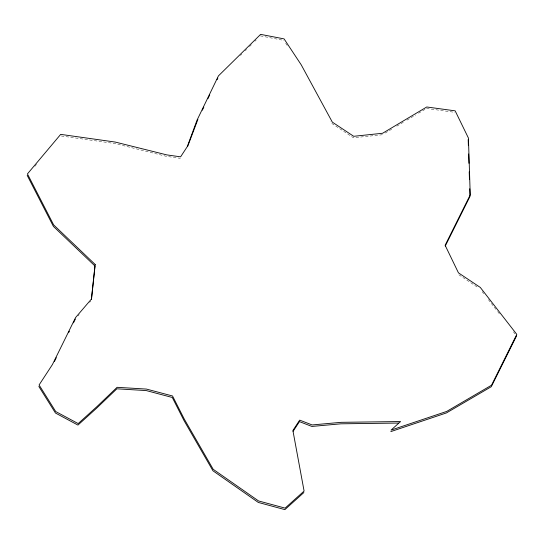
<?xml version="1.0" encoding="UTF-8"?>
<svg xmlns="http://www.w3.org/2000/svg" width="544" height="544" viewBox="0 0 544 544"><rect width="100%" height="100%" fill="white"/><g stroke="black" fill="none" stroke-linecap="round" stroke-linejoin="round"><path stroke-width="0.41" stroke-dasharray="2.72 2.04" d="M34.83 166.328L36.468 164.383M78.091 315.853L79.186 314.568M89.624 302.369L90.726 301.09M240.496 55.434L241.706 54.25M245.317 50.694L246.52 49.511M249.533 46.546L251.342 44.764M254.959 41.208L256.163 40.025M385.247 133.035L391.762 129.159M396.828 126.14L404.07 121.836M406.966 120.108L415.65 114.94M418.547 113.213L425.782 108.909M382.35 134.756L353.478 137.788L332.092 123.617L330.881 121.387M426.51 108.48L454.92 112.343M61.288 135.986L114.988 143.555L166.58 156.386L180.363 158.331M260.379 35.877L283.846 40.385M458.905 274.808L478.666 288.007M482.161 291.632L483.725 293.644M488.417 299.676L497.277 311.08M497.801 311.746L499.365 313.759M513.434 331.86L514.998 333.873M285.702 43.187L287.552 45.988"/><path stroke-width="0.82" d="M91.365 299.608L94.955 265.996L53.4 226.386L27.2 175.399M187.605 146.574L197.9 119.367M202.334 110.201L203.81 107.148M207.869 98.75L209.719 94.928M217.104 79.655L217.838 78.132M54.42 361.502L56.29 357.714M68.619 332.704L69.367 331.187M73.474 322.85L75.344 319.063M445.264 246.024L469.996 196.404L469.751 188.761M516.562 335.886L491.286 386.709L446.42 412.93L390.796 431.61M293.107 431.304L299.438 421.62L311.882 426.435L340.938 423.817L398.643 423.062M303.851 492.558L284.879 509.619L258.318 502.445L212.956 470.791L184.042 420.607L172.292 397.474L146.207 390.565L116.858 388.81L96.553 408.238L77.948 425.082L55.474 413.039L38.835 386.464M468.187 139.543L468.377 145.486M468.642 153.972L468.942 163.302M469.214 171.788L469.452 179.432M95.193 264.506L91.514 298.955L75.582 317.567L52.421 364.555L39.08 384.975L55.719 411.55L78.186 423.586L96.798 406.742L117.096 387.321L146.445 389.076L172.53 395.978L184.28 419.111L213.194 469.302L258.556 500.949L285.117 508.123L304.096 491.062L292.896 430.508L299.676 420.131L312.12 424.939L341.176 422.328L400.574 421.546L391.041 430.12L446.658 411.434L491.524 385.22L516.8 334.39L480.318 287.456L458.442 272.843L445.128 245.283L470.234 194.908L468.425 138.054L455.158 110.847L426.748 106.984L382.595 133.266L353.716 136.299L332.33 122.128L301.22 64.824L284.084 38.889L260.617 34.381L218.45 75.874L197.037 120.163L187.272 146.635L180.601 156.842L166.818 154.897L115.226 142.059L60.683 134.375L27.438 173.91L53.638 224.89L95.193 264.506"/></g></svg>
